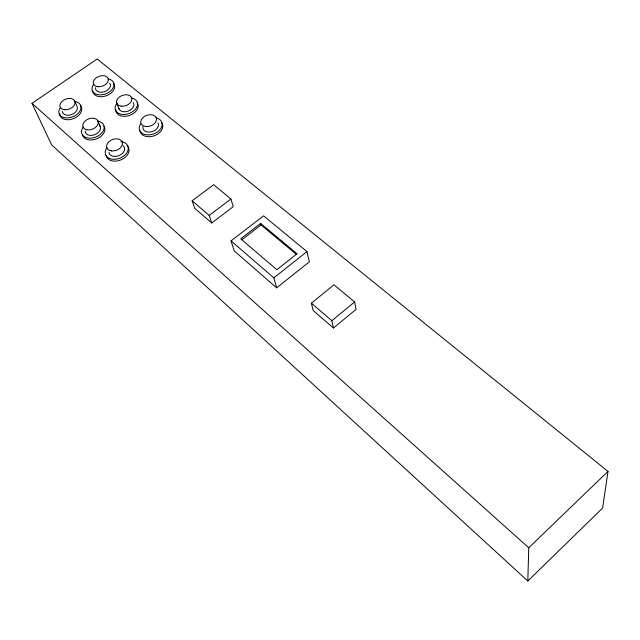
<?xml version="1.0" encoding="UTF-8"?>
<svg xmlns="http://www.w3.org/2000/svg" width="640" height="640" viewBox="0 0 640 640"><rect width="100%" height="100%" fill="white"/><g stroke="black" fill="none" stroke-linecap="round" stroke-linejoin="round"><path stroke-width="0.96" d="M527.824 581.016L528.76 547.784L608 471.408L97.2 58.984L32 103.32L51.624 144.848L527.824 581.016L602.616 508.056L608 471.408M333.472 328.024L356.072 309.36L354.64 301.952L334.024 284.8L311.376 303.168L313.184 310.52L333.472 328.024L331.816 320.72L311.376 303.168M331.816 320.72L354.64 301.952M276.672 287.84L309.368 261.792L306.96 251.6L263.584 215.848L231.048 240.88L234.288 250.984L276.672 287.84L273.84 277.848L231.048 240.88M273.84 277.848L306.96 251.6M260.616 223.424L240.704 238.776L276.864 269.728L297.08 253.744L260.616 223.424L261.04 224.936L296.696 254.616M241.936 239.688L261.04 224.936M211.728 222.976L233.24 206.648L230.904 199.016L213.672 184.68L192.128 200.776L194.768 208.344L211.728 222.976L209.192 215.424L192.128 200.776M209.192 215.424L230.904 199.016M32 103.32L528.76 547.784M74.664 100.832L77.032 106.344A7.848 5.264 -21.4 0 1 71.408 114.64A7.848 5.264 -21.4 0 1 62.352 111.464M97.968 121.064L100.256 126.576M117.056 103.848L119.216 109.4M127.056 145.648A11.936 8.376 -20.7 0 1 121.728 159.536A11.936 8.376 -20.7 0 1 106.088 155.568M103.96 126.08A11.712 8.04 -21.1 0 1 96.672 138.824A11.712 8.04 -21.1 0 1 82.408 134.68M80.336 105.544A11.496 7.72 -21.4 0 1 73.392 118.664A11.496 7.72 -21.4 0 1 59.632 113.48M161.56 122.52A11.784 8.216 -19 0 1 154.648 135.616A11.784 8.216 -19 0 1 139.968 130.912M137.184 102.664A11.56 7.888 -19.5 0 1 129.408 115.456A11.56 7.888 -19.5 0 1 115.816 109.848M113.56 83.296A11.344 7.584 -19.9 0 1 106.248 95.768A11.344 7.584 -19.9 0 1 92.736 90.776M120.904 141.584A11.96 8.384 -20.7 0 1 127.304 152.104A11.96 8.384 -20.7 0 1 111.352 159.048A11.96 8.384 -20.7 0 1 106.888 147.68M123.168 145.792A8.152 5.712 -20.7 0 1 119.52 155.424A8.152 5.712 -20.7 0 1 108.904 152.336M97.888 121.152A11.736 8.04 -21.1 0 1 102.792 131.632A11.736 8.04 -21.1 0 1 87.136 137.864A11.736 8.04 -21.1 0 1 83.232 126.992M99.456 125.368A8 5.48 -21.1 0 1 94.904 134.624A8 5.48 -21.1 0 1 85.104 131.064M75.56 101.568A11.512 7.72 -21.4 0 1 79.416 111.808A11.512 7.72 -21.4 0 1 64.184 117.632A11.512 7.72 -21.4 0 1 60.416 107.368M156.088 117.864A11.808 8.224 -19 0 1 160.792 128.544A11.808 8.224 -19 0 1 145.216 134.584A11.808 8.224 -19 0 1 140.6 123.872M157.944 122.848A8.048 5.608 -19 0 1 151.568 131.784A8.048 5.608 -19 0 1 142.944 126.624M131.08 97.864A11.584 7.896 -19.5 0 1 136.192 108.208A11.584 7.896 -19.5 0 1 120.368 114.056A11.584 7.896 -19.5 0 1 117.184 102.992M133.4 102.688A7.896 5.384 -19.5 0 1 128.256 111.088A7.896 5.384 -19.5 0 1 118.72 108.088M108.304 78.912A11.368 7.584 -19.9 0 1 112.592 88.776A11.368 7.584 -19.9 0 1 97.608 94.64A11.368 7.584 -19.9 0 1 93.408 84.744M109.736 83.16A7.752 5.168 -19.9 0 1 104.328 91.76A7.752 5.168 -19.9 0 1 95.512 87.72M111.248 150.88A8.2 5.72 -20.7 0 0 122.416 142.888A8.2 5.72 -20.7 0 0 109.896 140.928A8.2 5.72 -20.7 0 0 111.248 150.88M86.712 129.744A8.04 5.488 -21 0 0 98.256 122.48A8.04 5.488 -21 0 0 86.528 119.928A8.04 5.488 -21 0 0 86.712 129.744M64.176 109.688A7.896 5.272 -21.4 0 0 75.064 102.152A7.896 5.272 -21.4 0 0 63.224 100.424A7.896 5.272 -21.4 0 0 64.176 109.688M145.536 126.464A8.096 5.616 -18.9 0 0 156.464 118.64A8.096 5.616 -18.9 0 0 143.944 116.8A8.096 5.616 -18.9 0 0 145.536 126.464M121.232 106.152A7.936 5.384 -19.5 0 0 131.84 98.416A7.936 5.384 -19.5 0 0 119.536 96.912A7.936 5.384 -19.5 0 0 121.232 106.152M98.264 86.72A7.792 5.176 -19.9 0 0 108.184 78.8A7.792 5.176 -19.9 0 0 95.872 78.064A7.792 5.176 -19.9 0 0 98.264 86.72"/></g></svg>
